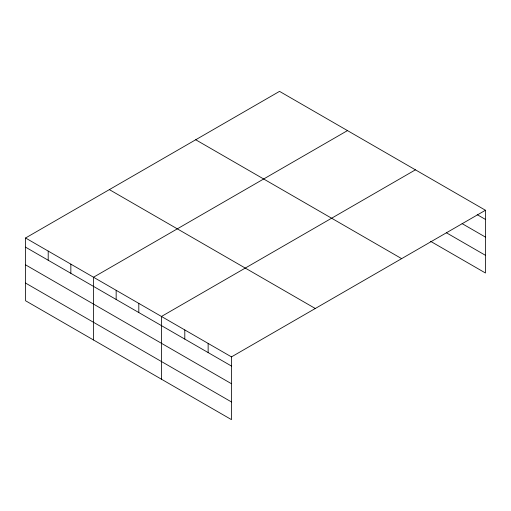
<?xml version="1.0" encoding="UTF-8"?>
<svg xmlns="http://www.w3.org/2000/svg" width="511" height="511" viewBox="0 0 511 511"><rect width="100%" height="100%" fill="white"/><g stroke="black" fill="none" stroke-linecap="round" stroke-linejoin="round"><path stroke-width="0.77" d="M485.45 210.257L279.53 91.367L25.55 237.998L25.55 300.743L231.47 419.633L231.47 356.889L485.45 210.257L485.45 273.002L430.537 241.294M347.48 130.599L93.507 277.23L93.507 339.981M415.437 169.831L161.457 316.469L161.457 379.213M477.21 214.658L485.45 219.417M462.11 223.626L485.45 237.098M446.327 232.729L485.45 255.315M195.713 139.759L401.64 258.643M109.36 189.613L315.287 308.497M25.55 237.998L231.47 356.889M25.55 247.158L231.47 366.048M25.55 264.845L231.47 383.729M25.55 283.062L231.47 401.953M208.137 343.411L208.137 352.577M184.797 329.94L184.797 339.1M138.807 303.387L138.807 312.547M116.157 290.312L116.157 299.472M70.85 264.155L70.85 273.315M48.2 251.08L48.2 260.24"/></g></svg>
